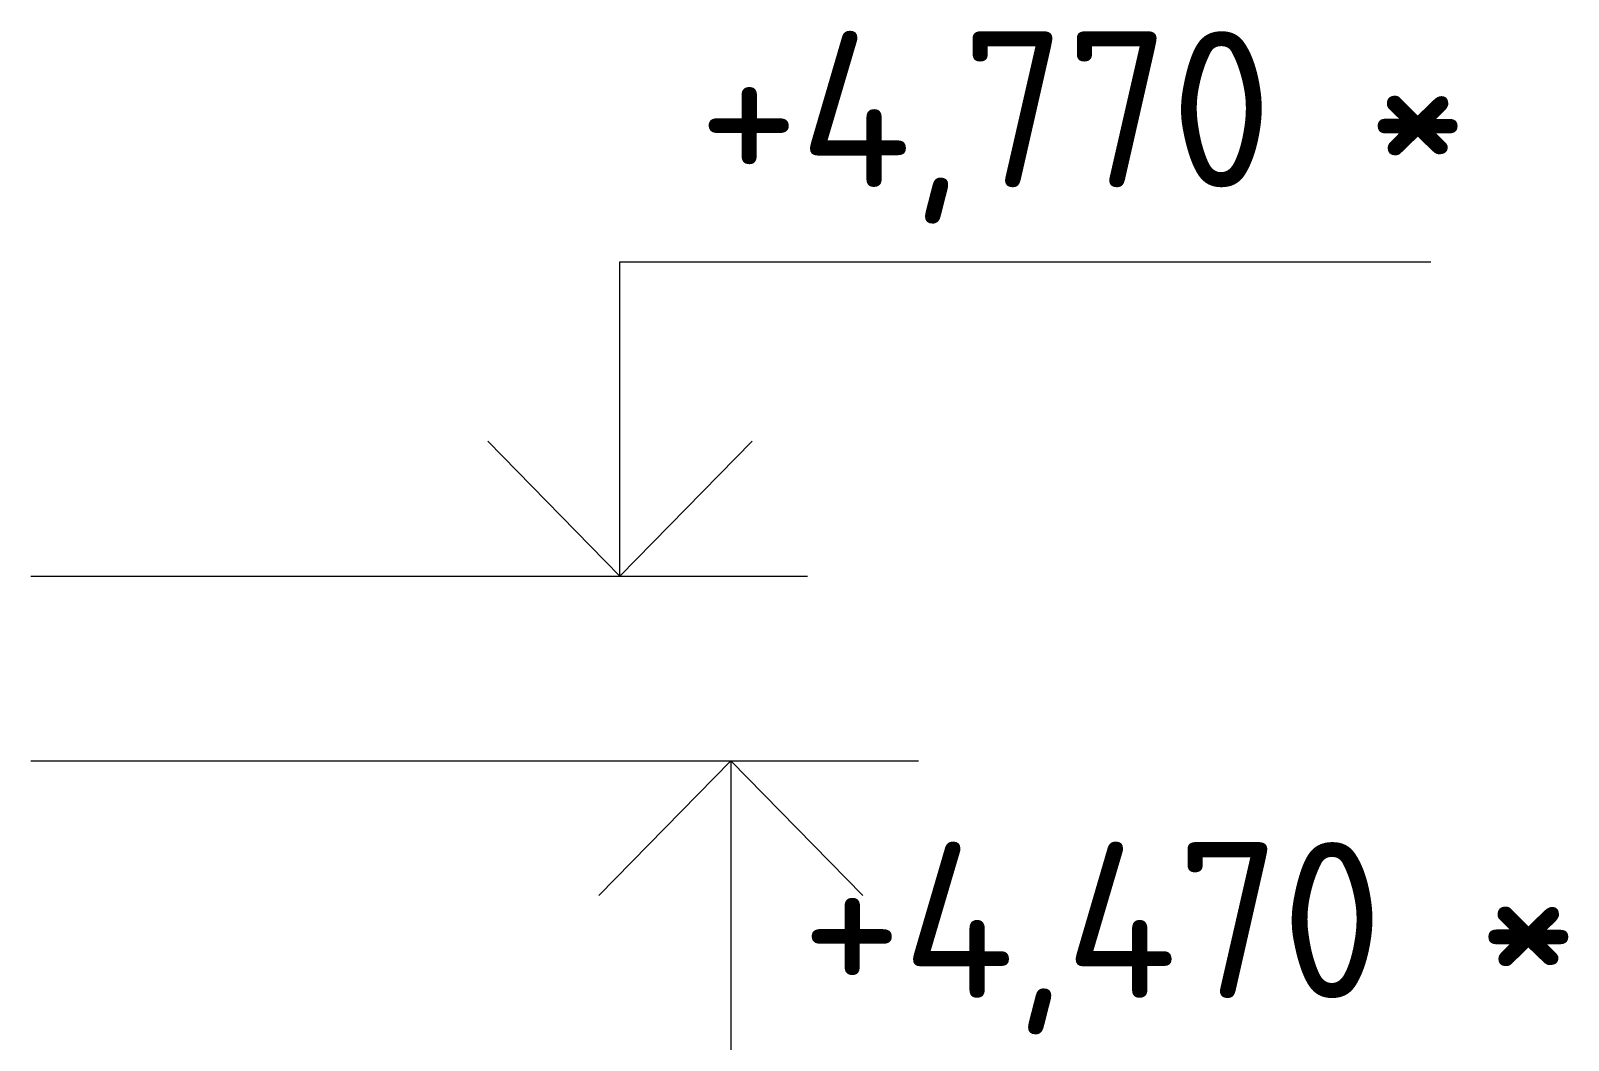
# Model space of a CAD drawing. Header units: millimetres. Extents: x -11345 to 411485, y -9810 to 73012.
# Drawn here: x 344676 to 347139, y 32611 to 34229 of the extents above; entities that cross this region are included whole.
import ezdxf

# ---------------------------------------------------------------- set-up
doc = ezdxf.new("R2010")
doc.units = ezdxf.units.MM
for name, color, linetype in [('PDF _Аннотация', 7, 'Continuous'), ('PDF _Линии', 7, 'Continuous'), ('PDF _Отметки', 7, 'Continuous'), ('PDF _Текст', 7, 'Continuous')]:
    doc.layers.add(name, color=color, linetype=linetype)
doc.styles.add('PDF GOST Common', font='GOST_Common.ttf')

msp = doc.modelspace()

# ---------------------------------------------------------------- linework, layer by layer
at = {"layer": 'PDF _Аннотация', "lineweight": 20}
for points in [[(345831.50357, 33571.00882), (345619.85166, 33355.12386), (345619.85166, 33858.85543), (346919.39443, 33858.85543)], [(345619.85166, 33355.12386), (345408.19974, 33571.00882)], [(345319.30593, 33355.12386), (345920.39738, 33355.12386)], [(345497.09354, 33058.81118), (346098.18499, 33058.81118)], [(345797.63927, 33058.81118), (345585.98735, 32842.92622)], [(346009.29118, 32842.92622), (345797.63927, 33058.81118), (345797.63927, 32555.07961), (347097.18204, 32555.07961)]]:
    msp.add_lwpolyline(points, dxfattribs=at)
at = {"layer": 'PDF _Линии', "lineweight": 9}
for points in [[(344675.8841, 33355.12386), (345374.33543, 33355.12386)], [(344675.8841, 33058.81118), (345374.33543, 33058.81118)]]:
    msp.add_lwpolyline(points, dxfattribs=at)
at = {"layer": 'PDF _Отметки', "lineweight": 20}
for points in [[(345078.02275, 33355.12386), (345264.27643, 33355.12386), (345619.85166, 33355.12386)], [(345078.02275, 33058.81118), (345264.27643, 33058.81118), (345797.63927, 33058.81118)]]:
    msp.add_lwpolyline(points, dxfattribs=at)

# ---------------------------------------------------------------- texts
at = {"layer": 'PDF _Текст', "char_height": 249.99885, "attachment_point": 4, "style": 'PDF GOST Common'}
for s, insert in [('+4,770 *', (345745.06433, 34074.10736)), ('+4,470 *', (345910.16144, 32774.51292))]:
    msp.add_mtext(s, dxfattribs=dict(at, insert=insert))

doc.saveas('drawing.dxf')
